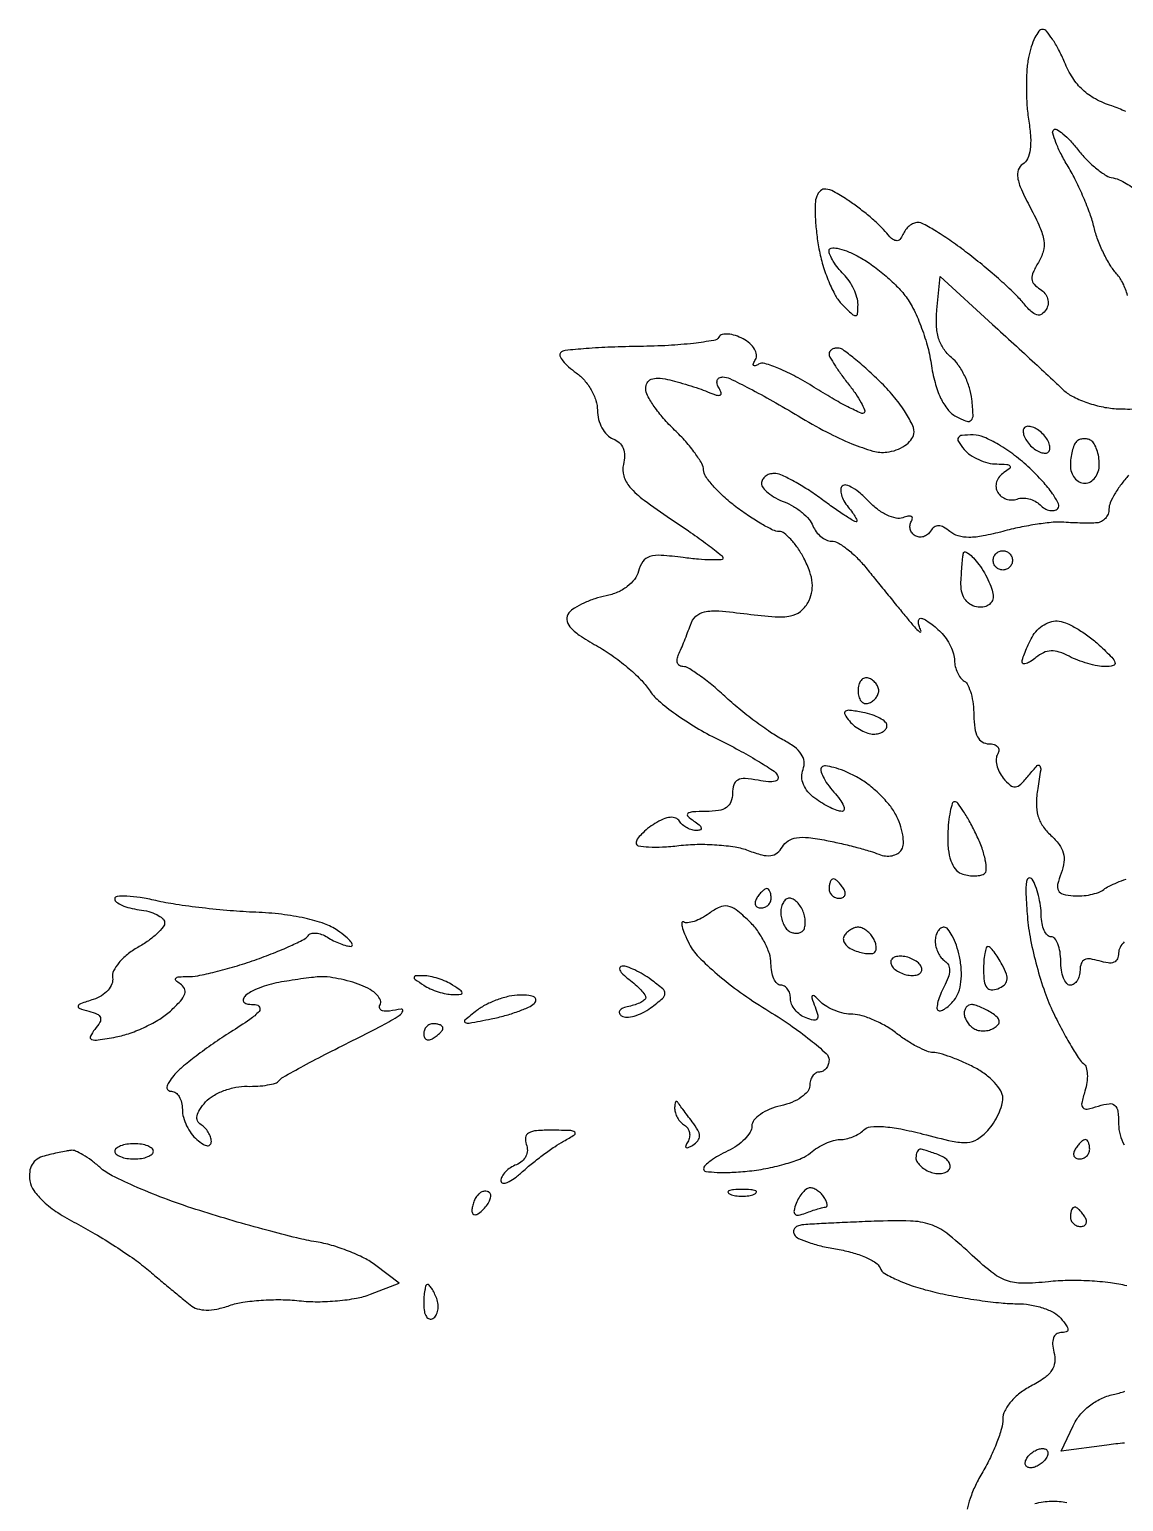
# Model space of a CAD drawing. Extents: x 0 to 102, y 0 to 135.
# Drawn here: x 82.92 to 92.51, y 38.03 to 50.93 of the extents above; entities that cross this region are included whole.
import ezdxf

# ---------------------------------------------------------------- set-up
doc = ezdxf.new("R2010")
doc.units = 0
doc.header["$MEASUREMENT"] = 0

msp = doc.modelspace()

# ---------------------------------------------------------------- linework, layer by layer
for points in [[(92.530502, 50.209353, 0.030027), (92.407083, 50.258478, -0.044111), (92.264893, 50.319762, -0.063254), (92.15345, 50.399565, -0.063145), (92.065362, 50.50481, -0.043775), (91.993178, 50.642363, 0.020219), (91.941959, 50.752235, 0.028758), (91.887123, 50.844942, 0.028275), (91.835633, 50.91293, 0.219968), (91.80044, 50.9292, 0.236938), (91.769119, 50.913475, 0.044657), (91.73457, 50.857244, 0.039186), (91.702638, 50.778069, 0.026915), (91.678559, 50.684244, 0.033603), (91.663343, 50.568051, 0.016596), (91.658899, 50.419179, 0.016389), (91.664514, 50.263774, 0.022999), (91.680427, 50.125877, -0.024525), (91.696142, 49.98594, -0.050492), (91.691949, 49.875939, -0.069613), (91.669138, 49.796014, -0.15119), (91.627615, 49.748394, 0.174079), (91.588665, 49.699484, 0.125854), (91.583229, 49.629404, 0.063921), (91.615374, 49.52572, 0.015926), (91.694364, 49.366353, -0.018504), (91.778392, 49.1946, -0.068358), (91.811855, 49.078879, -0.101386), (91.806423, 48.983825, -0.073999), (91.764442, 48.886411, 0.031629), (91.718651, 48.800849, 0.124974), (91.708075, 48.742563, 0.167823), (91.727806, 48.696115, 0.070076), (91.780689, 48.651877, -0.083851), (91.821699, 48.615616, -0.100041), (91.845494, 48.569917, -0.105627), (91.848962, 48.520571, -0.103686), (91.832033, 48.47375, -0.108864), (91.793409, 48.433954, -0.221811), (91.751263, 48.427716, -0.122352), (91.70027, 48.457809, -0.026652), (91.630845, 48.533707, 0.029574), (91.555402, 48.615224, 0.008988), (91.431853, 48.729623, 0.008967), (91.288513, 48.85309, 0.009665), (91.144326, 48.968216, 0.01103), (91.003743, 49.071235, 0.014673), (90.871316, 49.158186, 0.011922), (90.758365, 49.224034, 0.126663), (90.707226, 49.2372, 0.106458), (90.670863, 49.229369, 0.064227), (90.633182, 49.206136, 0.059949), (90.599953, 49.171885, 0.064069), (90.576665, 49.13145, -0.08639), (90.549557, 49.08887, -0.257218), (90.517931, 49.078109, -0.148376), (90.478058, 49.098369, -0.02782), (90.421565, 49.158957, 0.032019), (90.363494, 49.220198, 0.013272), (90.277785, 49.295584, 0.013068), (90.181368, 49.371772, 0.01644), (90.088066, 49.436943, 0.016866), (89.969517, 49.508507, 0.099492), (89.90078, 49.530605, 0.214482), (89.855332, 49.516055, 0.118547), (89.821667, 49.467099, 0.084498), (89.808503, 49.401424, 0.017874), (89.809269, 49.284175, 0.018235), (89.820122, 49.146617, 0.016416), (89.841201, 49.005269, 0.028026), (89.875768, 48.862095, 0.025537), (89.927011, 48.719056, 0.026414), (89.98614, 48.595984, 0.071296), (90.044151, 48.518564, 0.00777), (90.131497, 48.43389, 0.189986), (90.162309, 48.421626, 0.389349), (90.180025, 48.437778, 0.022243), (90.1836, 48.5181, 0.072761), (90.174468, 48.58052, 0.038712), (90.146323, 48.653536, 0.037531), (90.105269, 48.725183, 0.047546), (90.0567, 48.783986, -0.028827), (90.008133, 48.8385, -0.030389), (89.967077, 48.897323, -0.031898), (89.938259, 48.952031, -0.105654), (89.9298, 48.991615, -0.37725), (89.948442, 49.012807, -0.078914), (90.002159, 49.011212, -0.047997), (90.081603, 48.988101, -0.024563), (90.17613, 48.944963, -0.033377), (90.282991, 48.880328, -0.020163), (90.400737, 48.790625, -0.020156), (90.510986, 48.691632, -0.033092), (90.594839, 48.598436, -0.050893), (90.665019, 48.487687, -0.024136), (90.733193, 48.332893, -0.02363), (90.789493, 48.16263, -0.030821), (90.823768, 48.002193, 0.027152), (90.858417, 47.833979, 0.046174), (90.907589, 47.69915, 0.057387), (90.969662, 47.5994, 0.102382), (91.043563, 47.537727, 0.030836), (91.136074, 47.495328, 0.308279), (91.175415, 47.504539, 0.200029), (91.192146, 47.550672, 0.014615), (91.181655, 47.68813, 0.050366), (91.16065, 47.788622, 0.037412), (91.118406, 47.893932, 0.038199), (91.062826, 47.988222, 0.066946), (91.001665, 48.054843, -0.072145), (90.933565, 48.130582, -0.073614), (90.890355, 48.222047, -0.062665), (90.871145, 48.334485, -0.035067), (90.874765, 48.473393), (90.9027, 48.762999), (91.362319, 48.344449, -0.000888), (91.549767, 48.173141, -0.000943), (91.732924, 48.004519, -0.000897), (91.890098, 47.858745, -0.004337), (91.97853, 47.774989, 0.071333), (92.060699, 47.715767, 0.033754), (92.180516, 47.663036, 0.032592), (92.315641, 47.623895, 0.039538), (92.446248, 47.605789, 0.022349), (92.606139, 47.603546, 0.090818)], [(92.545184, 48.59818, 0.048249), (92.506005, 48.704586, 0.071204), (92.450606, 48.78708, -0.046463), (92.393082, 48.864228, -0.023677), (92.335008, 48.970411, -0.023302), (92.285048, 49.086452, -0.032188), (92.252024, 49.1949, 0.028779), (92.217208, 49.312088, 0.014335), (92.160474, 49.45622, 0.01418), (92.092982, 49.6026, 0.020237), (92.024282, 49.7281, -0.016695), (91.962977, 49.838233, -0.025535), (91.918072, 49.937853, -0.02304), (91.890634, 50.018919, -0.272909), (91.898605, 50.049805, -0.345348), (91.925423, 50.053048, -0.03701), (91.979994, 50.014198, -0.033157), (92.045991, 49.951602, -0.01976), (92.116266, 49.869182, 0.02822), (92.192756, 49.782486, 0.029438), (92.277505, 49.70625, 0.030792), (92.358157, 49.649623, 0.101561), (92.41892, 49.627569, -0.08899), (92.488369, 49.604304, -0.014797), (92.61039, 49.532754, -0.015827)], [(92.555696, 47.021648, 0.027063), (92.489677, 46.942614, 0.028583), (92.433871, 46.858293, 0.029783), (92.394597, 46.780584, 0.102457), (92.3832, 46.725548, -0.092334), (92.375177, 46.682474, -0.088424), (92.352136, 46.64444, -0.0901), (92.317819, 46.617252, -0.100833), (92.27745, 46.605236, -0.019456), (92.224328, 46.602608, -0.007071), (92.148899, 46.602883, -0.006999), (92.066286, 46.605508, -0.008291), (91.988329, 46.610375, 0.043138), (91.89428, 46.60969, 0.013825), (91.755471, 46.592789, 0.013678), (91.601275, 46.565342, 0.01488), (91.453121, 46.53014, -0.01768), (91.280479, 46.49014, -0.047561), (91.155187, 46.477914, -0.069438), (91.061239, 46.490812, -0.104791), (90.988374, 46.529108, 0.043938), (90.933519, 46.567033, 0.124543), (90.889009, 46.579317, 0.165667), (90.851874, 46.567549, 0.095788), (90.819786, 46.532728, -0.08771), (90.792446, 46.502088, -0.094542), (90.756924, 46.483652, -0.100092), (90.718816, 46.480185, -0.111652), (90.683974, 46.492166, -0.09604), (90.657053, 46.516998, -0.097189), (90.641501, 46.549993, -0.098618), (90.639695, 46.586008, -0.10212), (90.651914, 46.619477, 0.127588), (90.65979, 46.644957, 0.316488), (90.649836, 46.660587, 0.150509), (90.621465, 46.663202, 0.039912), (90.577333, 46.650195, -0.146547), (90.517652, 46.645687, -0.057392), (90.438731, 46.672746, -0.050346), (90.354504, 46.723872, -0.043679), (90.277733, 46.793057, 0.028506), (90.205924, 46.861826, 0.045324), (90.136535, 46.910966, 0.057608), (90.07886, 46.936069, 0.276981), (90.045538, 46.927738, 0.19105), (90.032292, 46.897081, 0.076214), (90.037954, 46.850841, 0.060578), (90.060414, 46.796964, 0.044213), (90.097303, 46.743544, -0.015682), (90.135837, 46.694034, -0.031991), (90.162242, 46.652477, -0.049044), (90.174627, 46.623514, -0.506978), (90.168095, 46.6146, -0.141483), (90.144326, 46.621463, -0.004423), (90.058303, 46.676728, -0.00831), (89.957674, 46.745057, -0.005626), (89.8452, 46.8261, 0.016833), (89.727346, 46.90707, 0.01974), (89.610289, 46.975472, 0.019056), (89.508004, 47.025039, 0.103654), (89.448064, 47.0376, 0.076949), (89.405863, 47.031067, 0.089796), (89.370049, 47.012134, 0.100768), (89.346107, 46.983968, 0.126587), (89.3376, 46.950906, 0.172605), (89.351325, 46.912332, 0.051055), (89.396339, 46.867346, 0.044596), (89.461026, 46.823665, 0.035385), (89.537562, 46.788187, -0.044143), (89.617856, 46.749246, -0.038829), (89.69382, 46.695313, -0.040819), (89.754821, 46.635375, -0.086763), (89.788707, 46.578781, 0.06765), (89.816664, 46.527787, 0.062601), (89.857865, 46.484581, 0.066653), (89.905481, 46.45532, 0.104858), (89.952264, 46.4454, -0.132787), (90.007822, 46.43038, -0.032752), (90.086852, 46.377059, -0.031214), (90.172412, 46.301801, -0.026835), (90.252637, 46.21275, 0.000651), (90.337256, 46.108312, 0.000408), (90.436532, 45.986313, 0.000409), (90.534493, 45.86633, 0.000747), (90.614663, 45.7686, 0.008254), (90.678587, 45.693475, 0.032039), (90.721785, 45.650292, 0.393326), (90.732959, 45.650609, 0.326724), (90.734953, 45.66285, -0.03879), (90.718154, 45.703414, -0.077975), (90.712667, 45.737536, -0.138269), (90.718842, 45.759762, -0.262013), (90.73455, 45.7686, -0.128136), (90.762543, 45.761306, -0.024203), (90.80772, 45.733098, -0.024439), (90.858561, 45.694012, -0.020278), (90.908743, 45.647743, -0.046136), (90.954997, 45.592063, -0.037219), (90.994098, 45.524802, -0.038525), (91.020928, 45.456676, -0.074678), (91.0296, 45.398936, 0.059196), (91.035876, 45.346115, 0.050631), (91.054451, 45.293212, 0.05308), (91.081805, 45.248084, 0.091818), (91.1142, 45.2187, -0.146547), (91.14682, 45.18197, -0.040338), (91.173949, 45.108686, -0.037109), (91.192572, 45.016685, -0.031397), (91.1988, 44.917607, 0.03432), (91.206442, 44.806402, 0.087777), (91.231162, 44.729848, 0.133091), (91.272895, 44.685236, 0.139419), (91.330693, 44.6688, -0.069674), (91.37715, 44.662295, -0.144341), (91.40781, 44.64286, -0.189995), (91.418121, 44.614045, -0.131168), (91.40801, 44.580494, 0.1276), (91.394734, 44.537538, 0.067634), (91.399728, 44.481664, 0.060368), (91.42112, 44.422098, 0.056896), (91.456454, 44.368056, 0.040357), (91.517654, 44.305369, 0.209702), (91.562735, 44.29126, 0.170264), (91.609658, 44.313775, 0.025169), (91.681307, 44.392912, -0.013397), (91.754372, 44.477531, -0.487878), (91.776648, 44.475833, -0.18544), (91.784577, 44.440412, -0.004768), (91.758781, 44.276432, 0.038188), (91.746963, 44.144332, 0.071999), (91.7609, 44.038434, 0.080514), (91.802599, 43.948767, 0.059887), (91.874344, 43.866236, -0.047433), (91.946256, 43.787549, -0.095749), (91.983008, 43.712377, -0.100668), (91.988123, 43.631485, -0.056513), (91.963623, 43.535703, 0.03278), (91.933257, 43.436763, 0.183427), (91.940347, 43.382774, 0.209677), (91.980515, 43.351339, 0.0439), (92.070741, 43.336507, 0.037061), (92.145294, 43.336425, 0.032718), (92.222281, 43.347149, 0.034174), (92.290533, 43.366195, 0.079591), (92.337001, 43.391539, -0.048185), (92.383771, 43.420983, -0.018111), (92.454227, 43.45324, -0.017744), (92.533979, 43.483044, -0.020607)], [(92.517503, 42.93401, 0.074686), (92.480459, 42.884558, 0.124083), (92.4678, 42.834332, -0.106117), (92.456888, 42.783496, -0.192459), (92.426747, 42.754407, -0.132391), (92.375016, 42.747953, -0.042076), (92.2986, 42.7653, 0.042184), (92.220119, 42.783098, 0.144755), (92.168972, 42.77543, 0.197727), (92.139608, 42.743531, 0.088639), (92.1294, 42.686401, -0.061935), (92.123095, 42.635698, -0.08029), (92.104549, 42.592752, -0.097848), (92.077065, 42.564007, -0.154397), (92.0448, 42.5538, -0.226478), (92.012404, 42.569268, -0.074992), (91.985051, 42.615928, -0.057076), (91.966386, 42.684308, -0.038131), (91.9602, 42.7653, 0.038131), (91.954014, 42.846292, 0.057076), (91.935349, 42.914672, 0.074992), (91.907996, 42.961332, 0.226478), (91.8756, 42.9768, -0.208855), (91.843152, 42.990972, -0.081007), (91.815471, 43.032715, -0.061885), (91.796408, 43.094277, -0.042491), (91.789705, 43.16715, 0.034819), (91.783423, 43.249187, 0.025872), (91.765565, 43.338312, 0.026378), (91.739779, 43.421015, 0.052271), (91.709346, 43.48253, 0.375068), (91.680746, 43.491041, 0.25988), (91.659604, 43.46228, 0.043097), (91.655208, 43.350333, 0.009001), (91.667958, 43.154164, 0.027934), (91.69617, 42.952155, 0.017391), (91.750571, 42.719176, 0.017437), (91.820473, 42.492432, 0.030019), (91.896288, 42.310034, 0.008914), (91.974605, 42.156535, 0.011483), (92.052259, 42.018542, 0.009387), (92.121571, 41.906579, 0.092261), (92.159525, 41.866412, -0.165501), (92.183167, 41.832804, -0.057978), (92.193247, 41.773801, -0.049832), (92.189895, 41.701299, -0.040408), (92.172401, 41.62541, 0.021286), (92.14396, 41.520512, 0.242574), (92.154398, 41.480265, 0.26806), (92.192139, 41.467872, 0.025206), (92.290248, 41.493649, -0.043121), (92.384493, 41.514837, -0.218833), (92.434684, 41.499536, -0.183488), (92.461111, 41.448907, -0.02954), (92.4678, 41.335778, 0.064227), (92.47995, 41.241583, 0.065494), (92.515589, 41.154224, 0.067079)], [(92.540438, 39.917231, 0.032866), (92.395261, 39.94484, 0.017075), (92.211452, 39.961071, 0.016904), (92.020791, 39.964908, 0.024645), (91.853083, 39.954335, -0.025984), (91.62778, 39.940737, -0.089821), (91.484289, 39.965491, -0.082166), (91.351843, 40.040267, -0.019569), (91.160398, 40.207183, 0.022679), (90.960626, 40.379186, 0.086635), (90.816379, 40.456618, 0.074847), (90.643887, 40.486298, 0.0143), (90.324953, 40.483868, 0.001591), (90.116943, 40.475669, 0.001983), (89.923722, 40.466668, 0.001607), (89.761585, 40.457949, 0.015151), (89.692157, 40.451877, 0.072622), (89.65319, 40.441405, 0.129928), (89.627287, 40.421054, 0.165378), (89.618457, 40.394292, 0.136962), (89.626832, 40.365312, 0.152406), (89.66328, 40.333683, 0.02207), (89.756152, 40.297862, 0.023314), (89.873205, 40.264536, 0.018048), (90.003291, 40.238889, -0.028388), (90.133138, 40.21049, -0.035249), (90.249574, 40.168967, -0.037939), (90.33898, 40.121409, -0.161298), (90.376835, 40.075191, 0.1728), (90.418803, 40.026228, 0.026217), (90.535658, 39.967234, 0.026779), (90.686803, 39.910073, 0.020292), (90.857823, 39.863214, 0.01196), (91.046168, 39.824459, 0.009732), (91.249544, 39.791732, 0.009862), (91.438117, 39.768924, 0.025166), (91.575595, 39.762, -0.040827), (91.690241, 39.752623, -0.038891), (91.803779, 39.724723, -0.041433), (91.900084, 39.683833, -0.098753), (91.9602, 39.6351, -0.017232), (92.011741, 39.568452, -0.156235), (92.022954, 39.533903, -0.341013), (92.008014, 39.514389, -0.065114), (91.960692, 39.5082, 0.160092), (91.921649, 39.49537, 0.150485), (91.896648, 39.461587, 0.10127), (91.889204, 39.407395, 0.047644), (91.900556, 39.337306, -0.088919), (91.907445, 39.249624, -0.124506), (91.880859, 39.17604, -0.092161), (91.814651, 39.108877, -0.032887), (91.698923, 39.039033, 0.044705), (91.601599, 38.977118, 0.052542), (91.522481, 38.901778, 0.059695), (91.469972, 38.822608, 0.117125), (91.4526, 38.749463, -0.070162), (91.441003, 38.667226, -0.021209), (91.400925, 38.547333, -0.020792), (91.344019, 38.415172, -0.021223), (91.276686, 38.28912, 0.021786), (91.212831, 38.169254, 0.029552), (91.166573, 38.055695, 0.029749), (91.140535, 37.960971, 0.192929)], [(92.520704, 38.540693, 0.01124), (92.364758, 38.5236), (91.965616, 38.470744), (92.068658, 38.690942, -0.062119), (92.128131, 38.785432, -0.055405), (92.211094, 38.866567, -0.054653), (92.311064, 38.928461, -0.056964), (92.420707, 38.966184, 0.025213), (92.523013, 38.994275, 0.023472)], [(91.733829, 38.011048, -0.053244), (91.878619, 38.030932, -0.059678), (92.014097, 38.018826, -0.034673)]]:
    msp.add_lwpolyline(points, format="xyb")
for points in [[(89.175904, 48.217984, 0.043589), (89.108597, 48.246781, 0.061817), (89.044756, 48.259302, 0.079223), (88.993547, 48.254788, 0.195222), (88.963642, 48.232909, -0.217475), (88.91922, 48.203234, -0.010829), (88.741203, 48.178329, -0.015808), (88.522019, 48.159492, -0.010619), (88.270755, 48.151227, 0.006751), (88.019368, 48.144905, 0.010071), (87.799846, 48.131985, 0.005509), (87.616674, 48.115465, 0.172799), (87.576301, 48.096301, 0.307086), (87.571065, 48.069007, 0.063817), (87.597246, 48.024715, 0.046938), (87.646566, 47.972314, 0.027722), (87.714154, 47.919157, -0.062812), (87.78503, 47.854898, -0.048531), (87.844984, 47.76946, -0.049686), (87.885814, 47.676941, -0.079244), (87.8994, 47.591754, 0.063787), (87.909581, 47.512276, 0.061303), (87.939496, 47.436776, 0.066221), (87.983685, 47.376419, 0.110492), (88.035898, 47.341723, -0.092921), (88.090803, 47.307931, -0.112034), (88.125454, 47.25842, -0.099861), (88.137716, 47.194117, -0.061363), (88.127439, 47.117428, 0.141192), (88.12993, 47.0168, 0.102757), (88.184886, 46.91857, 0.054731), (88.308747, 46.803972, 0.012774), (88.540841, 46.641178, -0.00587), (88.716528, 46.521533, -0.009179), (88.864557, 46.414063, -0.003952), (88.987156, 46.320042, -0.231156), (88.9992, 46.295383, -0.403104), (88.985194, 46.280833, -0.013274), (88.89695, 46.279816, -0.018591), (88.784591, 46.285685, -0.010991), (88.651114, 46.30061, 0.015713), (88.45847, 46.32031, 0.092246), (88.357879, 46.308845, 0.168654), (88.298323, 46.265274, 0.087532), (88.259419, 46.180535, -0.100057), (88.224897, 46.110013, -0.067383), (88.161068, 46.046673, -0.06054), (88.07498, 45.996687, -0.05198), (87.974902, 45.96559, 0.030242), (87.876459, 45.939628, 0.028523), (87.779867, 45.901567, 0.029723), (87.698339, 45.857891, 0.08189), (87.64925, 45.815298, 0.20241), (87.631659, 45.757054, 0.150288), (87.658406, 45.694572, 0.070836), (87.740252, 45.621833, 0.018272), (87.891365, 45.529481, -0.025809), (88.026299, 45.444198, -0.021107), (88.161443, 45.339863, -0.021607), (88.277741, 45.233058, -0.051214), (88.351783, 45.141941, 0.070768), (88.434274, 45.048141, 0.021253), (88.58419, 44.930426, 0.02084), (88.765659, 44.811148, 0.021202), (88.955408, 44.708124, -0.009533), (89.139325, 44.613755, -0.012569), (89.303032, 44.520396, -0.010036), (89.435079, 44.436966, -0.108842), (89.478712, 44.392005, -0.236426), (89.481509, 44.360749, -0.241401), (89.458157, 44.340186, -0.08574), (89.39955, 44.335654, -0.023755), (89.307874, 44.348702, 0.028808), (89.193338, 44.363826, 0.137497), (89.129293, 44.35087, 0.203153), (89.095141, 44.310082, 0.07419), (89.0838, 44.234068, -0.092692), (89.070116, 44.160891, -0.151712), (89.031228, 44.11189, -0.111337), (88.961256, 44.08418, -0.037452), (88.85115, 44.075305, 0.011096), (88.732631, 44.072014, 0.155556), (88.693208, 44.057238, 0.461139), (88.692261, 44.033232, 0.043106), (88.7454, 43.992, -0.027275), (88.792278, 43.957945, -0.147021), (88.809768, 43.932161, -0.37991), (88.802285, 43.915497, -0.102799), (88.771543, 43.908695, -0.072791), (88.729204, 43.914337, -0.053758), (88.685339, 43.932123, -0.054123), (88.646616, 43.958657, -0.077234), (88.619571, 43.990268, 0.165144), (88.586573, 44.017495, 0.114568), (88.538256, 44.024029, 0.078387), (88.47605, 44.008134, 0.037922), (88.403078, 43.969917, 0.027155), (88.339807, 43.925456, 0.033612), (88.28635, 43.877227, 0.035729), (88.248383, 43.831978, 0.15797), (88.2378, 43.799319, 0.365099), (88.257949, 43.775402, 0.027868), (88.348244, 43.764988, 0.028015), (88.469623, 43.764613, 0.016637), (88.613778, 43.77707, -0.026198), (88.774727, 43.787883, -0.021342), (88.94742, 43.78305, -0.021849), (89.106347, 43.764798, -0.051366), (89.221611, 43.734052, 0.024726), (89.341014, 43.695292, 0.092706), (89.419248, 43.689055, 0.144095), (89.475316, 43.712204, 0.095999), (89.520479, 43.765648, -0.125571), (89.570476, 43.818247, -0.104132), (89.643157, 43.845059, -0.06483), (89.749429, 43.846803, -0.02045), (89.906697, 43.822396, -0.008281), (90.039136, 43.793971, -0.007823), (90.17311, 43.76067, -0.007805), (90.290796, 43.727481, -0.026912), (90.365393, 43.700731, 0.072022), (90.423301, 43.685678, 0.076772), (90.481797, 43.688179, 0.084766), (90.531905, 43.707332, 0.121341), (90.565721, 43.740499, 0.133612), (90.581265, 43.792986, 0.047194), (90.57557, 43.871897, 0.042743), (90.552465, 43.96171, 0.03856), (90.51382, 44.049584, 0.05163), (90.453081, 44.139409, 0.02902), (90.362671, 44.235346, 0.028669), (90.259069, 44.322554, 0.041304), (90.15758, 44.386156, 0.022114), (90.060807, 44.430893, 0.031933), (89.9715, 44.460981, 0.032998), (89.899076, 44.475297, 0.232713), (89.866057, 44.464057, 0.262705), (89.857756, 44.434251, 0.052364), (89.877261, 44.380288, 0.043049), (89.916277, 44.314831, 0.028009), (89.971631, 44.246319, -0.025014), (90.024979, 44.181091, -0.058581), (90.056153, 44.126455, -0.134759), (90.060837, 44.091593, -0.375393), (90.043682, 44.0766, -0.088441), (90.002024, 44.084027, -0.02389), (89.940028, 44.110283, -0.023408), (89.871345, 44.147377, -0.022346), (89.805324, 44.191266, -0.059514), (89.744657, 44.247813, -0.078386), (89.705488, 44.312392, -0.087974), (89.690914, 44.379697, -0.101386), (89.701643, 44.444399, 0.119824), (89.710553, 44.513682, 0.122116), (89.686521, 44.578778, 0.086459), (89.625758, 44.641548, 0.035661), (89.525039, 44.704393, -0.027232), (89.417287, 44.769131, -0.011676), (89.280485, 44.866549, -0.011513), (89.139212, 44.977371, -0.01489), (89.015129, 45.08576, 0.014223), (88.901519, 45.185267, 0.018573), (88.791869, 45.269272, 0.016364), (88.697158, 45.331849, 0.138666), (88.648529, 45.3456, -0.144932), (88.61968, 45.354141, -0.165843), (88.601969, 45.376664, -0.125363), (88.59894, 45.410895, -0.06887), (88.611396, 45.45135, 0.009995), (88.634065, 45.502633, 0.004476), (88.661912, 45.570907, 0.004429), (88.690076, 45.643634, 0.006001), (88.714142, 45.709851, -0.115451), (88.763021, 45.786703, -0.146545), (88.837137, 45.825609, -0.068507), (88.963783, 45.832656, -0.010771), (89.212769, 45.806981, 0.012046), (89.458786, 45.782246, 0.064911), (89.592779, 45.789425, 0.12204), (89.678383, 45.828275, 0.098231), (89.744159, 45.905417, 0.071971), (89.776705, 45.990205, 0.078564), (89.78252, 46.078168, 0.064784), (89.760439, 46.176829, 0.031931), (89.708714, 46.294737, 0.029785), (89.655121, 46.384797, 0.037333), (89.594712, 46.460891, 0.040818), (89.536336, 46.51458, 0.167027), (89.491463, 46.53, -0.112966), (89.438244, 46.542179, -0.017052), (89.340839, 46.593393, -0.018394), (89.22827, 46.663177, -0.014971), (89.112935, 46.745805, -0.022057), (89.004608, 46.836256, -0.027745), (88.913112, 46.929581, -0.027923), (88.847102, 47.013901, -0.153276), (88.83, 47.068377, 0.133332), (88.814789, 47.124405, 0.024332), (88.755446, 47.215208, 0.024646), (88.673368, 47.317377, 0.020188), (88.5762, 47.4183, -0.022786), (88.479045, 47.520265, -0.026737), (88.396954, 47.625553, -0.027181), (88.338235, 47.720384, -0.125672), (88.3224, 47.78239, -0.126514), (88.335199, 47.832164, -0.169369), (88.36962, 47.863084, -0.11242), (88.428294, 47.873301, -0.040542), (88.51275, 47.862042, -0.013141), (88.597409, 47.841337, -0.00838), (88.694751, 47.813041, -0.008418), (88.789334, 47.782065, -0.01548), (88.865028, 47.753202, 0.017941), (88.939686, 47.725155, 0.157733), (88.974522, 47.724786, 0.41096), (88.984361, 47.743291, 0.065696), (88.965785, 47.784623, -0.072174), (88.94935, 47.822492, -0.147993), (88.950262, 47.854526, -0.188868), (88.96792, 47.875675, -0.12611), (88.998841, 47.8836, -0.11347), (89.059133, 47.869739, -0.006384), (89.231773, 47.783188, -0.009543), (89.435644, 47.67272, -0.006832), (89.659484, 47.541773, 0.015099), (89.90805, 47.401825, 0.023763), (90.130144, 47.298601, 0.026776), (90.314641, 47.234577, 0.099464), (90.436677, 47.224523, 0.05811), (90.519191, 47.244032, 0.061963), (90.59309, 47.281759, 0.06955), (90.647711, 47.331101, 0.128219), (90.673162, 47.384855, 0.158366), (90.664008, 47.456567, 0.03144), (90.600728, 47.571322, 0.030432), (90.50666, 47.700979, 0.024231), (90.390475, 47.829005, 0.011467), (90.266797, 47.947136, 0.015896), (90.150305, 48.046809, 0.012383), (90.050273, 48.123042, 0.157899), (90.00594, 48.1374, 0.063978), (89.97683, 48.13366, 0.0818), (89.952166, 48.122681, 0.098609), (89.935665, 48.106402, 0.15001), (89.9298, 48.087294, 0.131839), (89.937829, 48.057372, 0.011038), (89.979851, 47.988278, 0.014094), (90.034924, 47.907198, 0.010416), (90.100185, 47.820579, -0.016133), (90.163053, 47.73512, -0.025569), (90.210615, 47.657694, -0.023045), (90.241471, 47.594408, -0.307413), (90.236853, 47.570253, -0.315278), (90.209745, 47.565472, -0.008437), (90.094705, 47.621487, -0.014655), (89.957151, 47.69651, -0.009139), (89.800293, 47.792013, 0.017653), (89.639766, 47.886041, 0.025225), (89.490729, 47.956957, 0.023204), (89.367005, 48.00174, 0.216925), (89.312153, 47.994773, -0.048821), (89.282871, 47.98041, -0.346503), (89.26879, 47.9849, -0.257043), (89.267192, 48.002251, -0.035566), (89.284598, 48.035484, 0.172841), (89.293716, 48.077997, 0.101886), (89.276487, 48.127632, 0.079331), (89.235295, 48.176987, 0.056453)], [(91.194089, 47.376, 0.020456), (91.095194, 47.371952, 0.236024), (91.062946, 47.352385, 0.292766), (91.06321, 47.318298, 0.028846), (91.1142, 47.2491, 0.069925), (91.167691, 47.20041, 0.044163), (91.241453, 47.159096, 0.043588), (91.322867, 47.130739, 0.060285), (91.399509, 47.120905, -0.014538), (91.487277, 47.11772, -0.203903), (91.514852, 47.103795, -0.414716), (91.513025, 47.082446, -0.033649), (91.462911, 47.045763, 0.0835), (91.423054, 47.010006, 0.091964), (91.398694, 46.964285, 0.099336), (91.393436, 46.915841, 0.116438), (91.408019, 46.872091, 0.09166), (91.439744, 46.837092, 0.080266), (91.483326, 46.813767, 0.080677), (91.531823, 46.805431, 0.094183), (91.577748, 46.813721, -0.092237), (91.626016, 46.822627, -0.062886), (91.681513, 46.815535, -0.060865), (91.735475, 46.794338, -0.072508), (91.779281, 46.761679, 0.064843), (91.819681, 46.730589, 0.082418), (91.863622, 46.713953, 0.098891), (91.904133, 46.71394, 0.148215), (91.935104, 46.730504, 0.325412), (91.941567, 46.77155, 0.033967), (91.888332, 46.860173, 0.03189), (91.802334, 46.968144, 0.019537), (91.688361, 47.084414, 0.027104), (91.556433, 47.196012, 0.028741), (91.415679, 47.290347, 0.029961), (91.285949, 47.356748, 0.103663)], [(91.711687, 47.444737, 0.08306), (91.670841, 47.451162, 0.196386), (91.64295, 47.43945, 0.196386), (91.631238, 47.411559, 0.08306), (91.637662, 47.370712, 0.068635), (91.660001, 47.325489, 0.04742), (91.69642, 47.28142, 0.04742), (91.740489, 47.245001, 0.068635), (91.785712, 47.222662, 0.08306), (91.826559, 47.216238, 0.196386), (91.85445, 47.22795, 0.196386), (91.866162, 47.255841, 0.08306), (91.859737, 47.296687, 0.068635), (91.837399, 47.341911, 0.04742), (91.80098, 47.38598, 0.04742), (91.756911, 47.422399, 0.068635)], [(92.2258, 47.326407, 0.081757), (92.193914, 47.33953, 0.074868), (92.158493, 47.342292, 0.077739), (92.125056, 47.334575, 0.101199), (92.0989, 47.3173, 0.099865), (92.078068, 47.285939, 0.033562), (92.060692, 47.233531, 0.031832), (92.048789, 47.171445, 0.031454), (92.0448, 47.1081, 0.080377), (92.054385, 47.048857, 0.091482), (92.082077, 46.998561, 0.100741), (92.123301, 46.964933, 0.121457), (92.1717, 46.953, 0.128528), (92.220095, 46.965649, 0.100726), (92.261323, 47.001236, 0.089148), (92.289045, 47.05447, 0.075715), (92.2986, 47.117207, 0.040613), (92.293218, 47.183361, 0.043158), (92.277215, 47.246395, 0.047312), (92.253765, 47.297602, 0.123936)], [(91.243791, 46.23888, -0.030285), (91.29133, 46.167418, -0.027621), (91.331513, 46.088551, -0.028687), (91.359457, 46.014006, -0.075465), (91.368, 45.957727, -0.130426), (91.356668, 45.915026, -0.126746), (91.325572, 45.883016, -0.108351), (91.278426, 45.866768, -0.076715), (91.2223, 45.868853, -0.103261), (91.162874, 45.893701, -0.102755), (91.11823, 45.940282, -0.090461), (91.092001, 46.006154, -0.06209), (91.086, 46.086556, -0.004238), (91.090486, 46.163814, -0.004558), (91.09619, 46.239131, -0.004318), (91.102234, 46.303686, -0.021582), (91.107491, 46.33965, -0.420579), (91.122614, 46.349694, -0.107069), (91.152516, 46.336222, -0.0497), (91.195218, 46.297547, -0.021996)], [(91.4526, 46.3608, -0.099038), (91.484887, 46.354341, -0.097945), (91.512349, 46.335949, -0.097945), (91.530741, 46.308487, -0.099038), (91.5372, 46.2762, -0.099038), (91.530741, 46.243913, -0.097945), (91.512349, 46.216451, -0.097945), (91.484887, 46.198059, -0.099038), (91.4526, 46.1916, -0.099038), (91.420313, 46.198059, -0.097945), (91.392851, 46.216451, -0.097945), (91.374459, 46.243913, -0.099038), (91.368, 46.2762, -0.099038), (91.374459, 46.308487, -0.097945), (91.392851, 46.335949, -0.097945), (91.420313, 46.354341, -0.099038)], [(91.946449, 45.743815, -0.071072), (92.018114, 45.722168, -0.026022), (92.111878, 45.672482, -0.025173), (92.210155, 45.60673, -0.027517), (92.298312, 45.533226, -0.00918), (92.408177, 45.427037, -0.127904), (92.435779, 45.379888, -0.425552), (92.42053, 45.353831, -0.05923), (92.351291, 45.3456, -0.046396), (92.282341, 45.352012, -0.023047), (92.196816, 45.372176, -0.022655), (92.109413, 45.401424, -0.030802), (92.03383, 45.436071, 0.043439), (91.947959, 45.47284, 0.088577), (91.875579, 45.483118, 0.099194), (91.809531, 45.467418, 0.065494), (91.743292, 45.425712, -0.026957), (91.696611, 45.391041, -0.061982), (91.657488, 45.371603, -0.137163), (91.632442, 45.369981, -0.354541), (91.6218, 45.383103, -0.079323), (91.626948, 45.415346, -0.01471), (91.647382, 45.472022, -0.015442), (91.675549, 45.537481, -0.013543), (91.708889, 45.604051, -0.071791), (91.753432, 45.66454, -0.065326), (91.814597, 45.712232, -0.068903), (91.882419, 45.740445, -0.102371)], [(90.274545, 45.244785, 0.159683), (90.239988, 45.24496, 0.143818), (90.210315, 45.224776, 0.107546), (90.190339, 45.185793, 0.064908), (90.1836, 45.1341, 0.064908), (90.190339, 45.082407, 0.107546), (90.210315, 45.043424, 0.143818), (90.239988, 45.02324, 0.159683), (90.274545, 45.023415, 0.073624), (90.309308, 45.041018, 0.066918), (90.338775, 45.068434, 0.070382), (90.358687, 45.10111, 0.102038), (90.36549, 45.1341, 0.102038), (90.358687, 45.16709, 0.070382), (90.338775, 45.199766, 0.066918), (90.309308, 45.227182, 0.073624)], [(90.22516, 44.943447, 0.012679), (90.112677, 44.962007, 0.178976), (90.073423, 44.953393, 0.404506), (90.067259, 44.92728, 0.038957), (90.108619, 44.86871, 0.052546), (90.153843, 44.824586, 0.042625), (90.21044, 44.787272, 0.044208), (90.269267, 44.761752, 0.080415), (90.320859, 44.7534, 0.06227), (90.36542, 44.758971, 0.080542), (90.403166, 44.775354, 0.097982), (90.428428, 44.799634, 0.153663), (90.4374, 44.828138, 0.217779), (90.422982, 44.859671, 0.053899), (90.375055, 44.892839, 0.045224), (90.306433, 44.922444, 0.032018)], [(91.030698, 44.1612, 0.326349), (91.009854, 44.145974, 0.025979), (90.991439, 44.075917, 0.027316), (90.977224, 43.982163, 0.016882), (90.970304, 43.870875, 0.032178), (90.974857, 43.744452, 0.058647), (90.997117, 43.643722, 0.077681), (91.035371, 43.571951, 0.140829), (91.088072, 43.532201, 0.046039), (91.141757, 43.517089, 0.042407), (91.198815, 43.511501, 0.045116), (91.250722, 43.515522, 0.096823), (91.288138, 43.529628, 0.264198), (91.307965, 43.565866, 0.043872), (91.299421, 43.647997, 0.038292), (91.270666, 43.75276, 0.02514), (91.222535, 43.868303, 0.01356), (91.165232, 43.980531, 0.020166), (91.108568, 44.075161, 0.015926), (91.057677, 44.147711, 0.236053)], [(89.967107, 43.4844, 0.210953), (89.952841, 43.478101, 0.081139), (89.940759, 43.459549, 0.061769), (89.932536, 43.432189, 0.042167), (89.9298, 43.3998, 0.105053), (89.936658, 43.36752, 0.099167), (89.956118, 43.340051, 0.09642), (89.985193, 43.32164, 0.093332), (90.019393, 43.3152, 0.108972), (90.049421, 43.321823, 0.182303), (90.067309, 43.340051, 0.161196), (90.069941, 43.367474, 0.082592), (90.0567, 43.3998, 0.029505), (90.033943, 43.432183, 0.035638), (90.008814, 43.459549, 0.038439), (89.984935, 43.478855, 0.151918)], [(89.384893, 43.3998, 0.151918), (89.367065, 43.394255, 0.038439), (89.343186, 43.374949, 0.035638), (89.318057, 43.347583, 0.029505), (89.2953, 43.3152, 0.082592), (89.282059, 43.282874, 0.161196), (89.284691, 43.255451, 0.182303), (89.302579, 43.237223, 0.108972), (89.332607, 43.2306, 0.093332), (89.366807, 43.23704, 0.09642), (89.395882, 43.255451, 0.099167), (89.415342, 43.28292, 0.105053), (89.4222, 43.3152, 0.042167), (89.419464, 43.347589, 0.061769), (89.411241, 43.374949, 0.081139), (89.399159, 43.393501, 0.210953)], [(84.02895, 43.294651, 0.016844), (83.891067, 43.321409, 0.029216), (83.775018, 43.333003, 0.030933), (83.689447, 43.331233, 0.390244), (83.6694, 43.30946, 0.241554), (83.683691, 43.281604, 0.051936), (83.732301, 43.253839, 0.043394), (83.801512, 43.230252, 0.029345), (83.88353, 43.215069, -0.035633), (83.966121, 43.198705, -0.048195), (84.037224, 43.171685, -0.057553), (84.087934, 43.138862, -0.197779), (84.106049, 43.104969, -0.195155), (84.094081, 43.064138, -0.036874), (84.040396, 43.00585, -0.034487), (83.963462, 42.943148, -0.025618), (83.870769, 42.884562, 0.041264), (83.77919, 42.822592, 0.04999), (83.70529, 42.749882, 0.057847), (83.658244, 42.677768, 0.160189), (83.649611, 42.618566, -0.14021), (83.643856, 42.564344, -0.085746), (83.609695, 42.509296, -0.073154), (83.552605, 42.461379, -0.060534), (83.480411, 42.428156, 0.00759), (83.36964, 42.390762, 0.219177), (83.348673, 42.370339, 0.42707), (83.357635, 42.351314, 0.016101), (83.441243, 42.326264, -0.039161), (83.514934, 42.30043, -0.211845), (83.542784, 42.269795, -0.215873), (83.538488, 42.229004, -0.040667), (83.494377, 42.166083, 0.057333), (83.455028, 42.105785, 0.450295), (83.466067, 42.07835, 0.124028), (83.522143, 42.072993, 0.008552), (83.680234, 42.099911, 0.038619), (83.803436, 42.133076, 0.026128), (83.937884, 42.188719, 0.026375), (84.062917, 42.2566, 0.046649), (84.156755, 42.326957, 0.023028), (84.244214, 42.413933, 0.099714), (84.28188, 42.476295, 0.201363), (84.279319, 42.524732, 0.142701), (84.242422, 42.565653, -0.051565), (84.204852, 42.594607, -0.421637), (84.204597, 42.614098, -0.183228), (84.232369, 42.626614, -0.019198), (84.304967, 42.628256, 0.052387), (84.396283, 42.636395, 0.011961), (84.547967, 42.669915, 0.012246), (84.721823, 42.717266, 0.011649), (84.8961, 42.773802, 0.009684), (85.061367, 42.835323, 0.013133), (85.207925, 42.897631, 0.010071), (85.326545, 42.954696, 0.126482), (85.363633, 42.987235, -0.17708), (85.390086, 43.006171, -0.087971), (85.431705, 43.010147, -0.069676), (85.481841, 42.998969, -0.051397), (85.532833, 42.97363, 0.02557), (85.586602, 42.943357, 0.023051), (85.645047, 42.917569, 0.023726), (85.699606, 42.899367, 0.064795), (85.739774, 42.893495, 0.458871), (85.751296, 42.906472, 0.143189), (85.739181, 42.933695, 0.046551), (85.693519, 42.97838, 0.017637), (85.62222, 43.032165, 0.069472), (85.506446, 43.091308, 0.028491), (85.336353, 43.139594, 0.025523), (85.131428, 43.174476, 0.019705), (84.905446, 43.192175, -0.011113), (84.681222, 43.205866, -0.008295), (84.434735, 43.230546, -0.008394), (84.203138, 43.261573, -0.018853)], [(89.227639, 43.11602, 0.023216), (89.115722, 43.212579, 0.120149), (89.041868, 43.246119, 0.157265), (88.971394, 43.237275, 0.048678), (88.878237, 43.18218, -0.034502), (88.812969, 43.141042, -0.04331), (88.747322, 43.112755, -0.049192), (88.69041, 43.09991, -0.17095), (88.65411, 43.107835, 0.532483), (88.640069, 43.101479, 0.106047), (88.641545, 43.068038, 0.037202), (88.664141, 43.002022, 0.014647), (88.704525, 42.914761, 0.079689), (88.785305, 42.802035, 0.020882), (88.948809, 42.65026, 0.020531), (89.153258, 42.489809, 0.019017), (89.375351, 42.342286, -0.012954), (89.587638, 42.204957, -0.018865), (89.766706, 42.072237, -0.014701), (89.904124, 41.955323, -0.211718), (89.929599, 41.89815, -0.078534), (89.923293, 41.857753, -0.090745), (89.90489, 41.823464, -0.100992), (89.877449, 41.800542, -0.124287), (89.8452, 41.7924, 0.14073), (89.812939, 41.783136, 0.099873), (89.785451, 41.757098, 0.084995), (89.766938, 41.718156, 0.06866), (89.7606, 41.672222, -0.177007), (89.742294, 41.622132, -0.066074), (89.686046, 41.570971, -0.054928), (89.603926, 41.526495, -0.042631), (89.5068, 41.4963, 0.04328), (89.409677, 41.465968, 0.055484), (89.327554, 41.421096, 0.066698), (89.271351, 41.369351, 0.175126), (89.253, 41.318564, -0.137825), (89.237918, 41.264888, -0.055457), (89.190872, 41.2041, -0.049278), (89.122416, 41.146103, -0.044247), (89.0415, 41.100207, 0.022157), (88.960498, 41.058874, 0.030612), (88.892128, 41.014339, 0.03115), (88.842502, 40.972469, 0.204712), (88.83, 40.943212, 0.377593), (88.8492, 40.921413, 0.02049), (88.948043, 40.912926, 0.023587), (89.077769, 40.913249, 0.01403), (89.23185, 40.925247, 0.022551), (89.395487, 40.950123, 0.0231), (89.55489, 40.989495, 0.02362), (89.689451, 41.036425, 0.083432), (89.767261, 41.084055, -0.040193), (89.827542, 41.128509, -0.033043), (89.898152, 41.166082, -0.034221), (89.968037, 41.191953, -0.071654), (90.025291, 41.2002, 0.05586), (90.078962, 41.206215, 0.038776), (90.137306, 41.224309, 0.039124), (90.191327, 41.250835, 0.062769), (90.231833, 41.282273, -0.172151), (90.292646, 41.311233, -0.041909), (90.405487, 41.313457, -0.032884), (90.558064, 41.293541, -0.015594), (90.751362, 41.248947, 0.009905), (91.009703, 41.186244, 0.067988), (91.139744, 41.175487, 0.126477), (91.2307, 41.204107, 0.069803), (91.320709, 41.279285, 0.041446), (91.371189, 41.345314, 0.03411), (91.413857, 41.423107, 0.035358), (91.443216, 41.500447, 0.073159), (91.4526, 41.564239, 0.137509), (91.435069, 41.626778, 0.050723), (91.37928, 41.700475, 0.045463), (91.298503, 41.772852, 0.040646), (91.203001, 41.832527, 0.015628), (91.099377, 41.882073, 0.016366), (90.994424, 41.924238, 0.016239), (90.901712, 41.954633, 0.066906), (90.843451, 41.963481, -0.091826), (90.787328, 41.974872, -0.024139), (90.70367, 42.013407, -0.023675), (90.611043, 42.067339, -0.022303), (90.522, 42.1308, 0.03429), (90.428287, 42.194261, 0.029173), (90.321683, 42.248193, 0.030218), (90.218514, 42.285808, 0.069701), (90.13707, 42.298119, -0.051532), (90.062856, 42.306603, -0.037576), (89.983291, 42.330511, -0.038248), (89.910501, 42.36509, -0.065536), (89.857108, 42.40575, 0.010111), (89.799668, 42.460507, 0.381118), (89.783117, 42.460723, 0.30548), (89.778282, 42.442738, 0.008362), (89.807307, 42.362491, -0.029895), (89.830051, 42.289996, -0.237541), (89.822541, 42.256756, -0.280336), (89.792913, 42.246425, -0.038841), (89.727719, 42.265792, -0.069331), (89.675603, 42.294592, -0.063104), (89.631444, 42.337354, -0.066764), (89.601548, 42.386991, -0.102549), (89.5914, 42.435951, 0.070083), (89.585056, 42.480991, 0.085896), (89.566549, 42.519182, 0.100138), (89.539061, 42.544716, 0.138107), (89.5068, 42.5538, -0.208746), (89.47434, 42.567969, -0.08093), (89.446622, 42.609715, -0.061851), (89.427506, 42.671277, -0.042488), (89.420738, 42.74415, 0.078606), (89.406455, 42.830157, 0.039391), (89.363413, 42.931906, 0.037861), (89.301085, 43.032518, 0.04558)], [(89.582349, 43.3152, 0.15858), (89.553534, 43.305825, 0.097032), (89.528992, 43.27939, 0.078855), (89.512422, 43.239912, 0.060079), (89.5068, 43.193293, 0.05387), (89.512199, 43.143324, 0.049049), (89.528185, 43.093979, 0.052262), (89.551708, 43.052487, 0.099591), (89.5796, 43.026393, 0.073142), (89.611043, 43.012818, 0.072274), (89.645195, 43.008796, 0.077846), (89.676746, 43.014617, 0.112362), (89.700671, 43.029671, 0.136494), (89.715925, 43.056681, 0.056637), (89.72139, 43.09861, 0.050315), (89.71726, 43.147613, 0.045477), (89.70342, 43.196571, 0.051604), (89.680399, 43.241945, 0.055794), (89.649077, 43.280353, 0.062811), (89.614606, 43.306545, 0.13183)], [(90.1836, 43.0614, 0.086303), (90.151599, 43.055835, 0.053384), (90.117154, 43.039153, 0.051606), (90.085616, 43.014635, 0.063407), (90.062179, 42.985665, 0.176398), (90.055334, 42.95264, 0.118962), (90.069812, 42.916562, 0.088757), (90.104355, 42.882711, 0.058024), (90.153895, 42.856773, 0.031366), (90.209762, 42.839265, 0.039863), (90.263083, 42.830589, 0.044434), (90.306961, 42.830905, 0.174075), (90.33108, 42.84228, 0.16174), (90.341809, 42.863682, 0.069086), (90.342005, 42.89609, 0.058192), (90.332452, 42.93379, 0.047325), (90.313979, 42.971171, 0.053971), (90.287114, 43.005685, 0.049083), (90.252677, 43.034895, 0.052283), (90.216238, 43.054845, 0.099433)], [(90.938278, 43.0614, 0.154212), (90.908577, 43.052016, 0.097882), (90.883277, 43.02559, 0.080353), (90.866204, 42.986107, 0.062019), (90.8604, 42.939493, 0.062027), (90.866691, 42.888973, 0.051312), (90.885318, 42.837995, 0.053314), (90.912754, 42.794176, 0.088053), (90.945229, 42.765159, -0.146016), (90.975586, 42.731048, -0.117507), (90.985543, 42.68275, -0.080173), (90.973338, 42.619499, -0.035206), (90.938374, 42.54142, 0.024225), (90.905963, 42.473099, 0.034605), (90.884521, 42.409534, 0.037142), (90.875021, 42.357888, 0.227048), (90.88379, 42.33301, 0.277235), (90.905385, 42.327622, 0.065787), (90.940582, 42.343668, 0.049332), (90.982433, 42.375997, 0.030449), (91.025027, 42.42139, 0.088352), (91.064358, 42.490648, 0.054157), (91.086008, 42.582275, 0.047727), (91.089048, 42.689163, 0.037331), (91.072661, 42.804135, 0.027151), (91.045338, 42.90267, 0.039167), (91.009878, 42.985828, 0.044503), (90.972011, 43.044865, 0.231911)], [(91.322723, 42.8922, 0.328747), (91.307364, 42.880878, 0.028562), (91.294951, 42.830852, 0.028819), (91.286238, 42.763411, 0.017719), (91.2834, 42.683355, 0.033352), (91.289792, 42.587633, 0.133015), (91.312373, 42.5339, 0.217777), (91.351571, 42.513512, 0.104674), (91.408751, 42.522612, 0.077891), (91.464078, 42.554428, 0.178702), (91.48842, 42.595057, 0.133505), (91.484006, 42.650578, 0.036673), (91.448074, 42.731457, 0.017736), (91.412257, 42.793029, 0.025001), (91.375766, 42.844982, 0.023064), (91.342716, 42.883555, 0.206941)], [(88.11588, 42.720309, 0.263975), (88.096548, 42.708557, 0.249629), (88.096104, 42.685396, 0.084672), (88.123366, 42.648707, 0.028384), (88.17435, 42.605233, -0.019036), (88.231043, 42.558692, -0.024927), (88.27891, 42.511784, -0.023908), (88.31395, 42.470003, -0.163961), (88.3224, 42.444927, -0.227203), (88.312613, 42.424501, -0.049087), (88.27891, 42.402465, -0.042047), (88.23105, 42.382404, -0.029321), (88.17435, 42.367668, 0.04487), (88.123248, 42.35268, 0.13888), (88.094915, 42.331097, 0.270326), (88.092144, 42.307269, 0.150039), (88.111833, 42.284367, 0.153004), (88.1566, 42.272497, 0.056831), (88.221669, 42.282865, 0.049577), (88.294929, 42.311333, 0.041974), (88.365633, 42.355033, 0.014523), (88.471212, 42.438085, 0.218055), (88.490899, 42.479279, 0.225544), (88.472226, 42.520293, 0.015564), (88.36968, 42.601331, 0.024472), (88.300233, 42.647701, 0.025358), (88.227386, 42.686469, 0.026118), (88.161231, 42.713365, 0.091239)], [(90.554314, 42.8076, 0.069308), (90.509595, 42.801371, 0.14379), (90.48005, 42.782749, 0.190139), (90.470067, 42.75514, 0.131946), (90.4797, 42.723, 0.091204), (90.509011, 42.690606, 0.053126), (90.553904, 42.663251, 0.050746), (90.606466, 42.644675, 0.059645), (90.658886, 42.6384, 0.069308), (90.703605, 42.644629, 0.14379), (90.73315, 42.663251, 0.190139), (90.743133, 42.69086, 0.131946), (90.7335, 42.723, 0.091204), (90.704189, 42.755394, 0.053126), (90.659296, 42.782749, 0.050746), (90.606734, 42.801325, 0.059645)], [(85.461643, 42.626879, 0.010269), (85.392235, 42.619832, 0.004272), (85.298844, 42.607597, 0.004225), (85.199011, 42.592788, 0.00545), (85.1076, 42.577415, 0.025609), (85.020734, 42.557194, 0.024138), (84.934619, 42.527871, 0.024896), (84.860965, 42.494427, 0.072826), (84.81573, 42.462036, 0.114739), (84.795083, 42.430211, 0.300146), (84.801165, 42.404939, 0.151114), (84.835642, 42.38822, 0.035464), (84.90033, 42.382993, -0.259117), (84.937299, 42.361981, -0.33068), (84.933814, 42.324138, -0.05934), (84.85305, 42.253058, -0.010552), (84.6846, 42.142199, 0.011269), (84.530338, 42.04036, 0.011444), (84.381624, 41.932176, 0.011287), (84.256718, 41.832326, 0.045315), (84.187791, 41.763106, 0.026724), (84.142332, 41.701958, 0.109384), (84.1258, 41.659072, 0.269842), (84.135774, 41.633886, 0.168204), (84.166641, 41.6232, -0.163841), (84.202864, 41.611003, -0.095889), (84.233706, 41.57654, -0.077061), (84.254546, 41.525111, -0.05786), (84.2616, 41.464359, 0.067559), (84.270903, 41.395823, 0.044533), (84.298877, 41.32124, 0.044279), (84.339925, 41.25219, 0.063393), (84.3885, 41.2002, 0.030163), (84.442625, 41.160536, 0.113412), (84.481958, 41.146345, 0.26259), (84.505491, 41.156106, 0.167546), (84.5154, 41.184848, 0.08535), (84.508774, 41.22338, 0.053412), (84.48893, 41.264746, 0.051759), (84.459759, 41.302532, 0.064176), (84.425289, 41.330506, -0.148346), (84.395429, 41.364368, -0.157668), (84.390345, 41.408238, -0.09849), (84.413213, 41.463284, -0.036387), (84.465149, 41.529814, -0.075546), (84.532022, 41.584383, -0.043472), (84.625999, 41.629401, -0.042277), (84.730659, 41.658969, -0.05443), (84.83021, 41.667159, 0.02211), (84.92332, 41.668793, 0.0281), (85.008668, 41.678906, 0.028298), (85.077012, 41.694959, 0.158427), (85.1076, 41.715955, -0.102014), (85.144423, 41.747762, -0.003038), (85.323859, 41.846499, -0.005937), (85.53821, 41.959486, -0.00405), (85.7844, 42.083035, 0.007731), (86.013311, 42.200032, 0.024106), (86.162092, 42.288439, 0.149905), (86.193638, 42.326751, 0.603284), (86.179161, 42.344134, -0.019979), (86.07724, 42.32671, -0.082109), (86.014836, 42.328863, -0.256402), (85.990901, 42.349036, -0.234684), (85.993902, 42.381368, 0.236875), (85.99746, 42.421511, 0.098822), (85.967137, 42.468428, 0.068026), (85.907395, 42.515194, 0.041275), (85.826283, 42.553958, 0.022433), (85.730795, 42.585439, 0.019059), (85.627555, 42.610211, 0.019486), (85.531724, 42.62552, 0.050064)], [(86.3766, 42.635809, 0.012417), (86.303273, 42.633988, 0.399741), (86.292, 42.622141, 0.246842), (86.301643, 42.603799, 0.007261), (86.3766, 42.5538, 0.038252), (86.434467, 42.522392, 0.027073), (86.5035, 42.495881, 0.027466), (86.572639, 42.477665, 0.050718), (86.6304, 42.471791, 0.012417), (86.703727, 42.473612, 0.399741), (86.715, 42.485459, 0.246842), (86.705357, 42.503801, 0.007261), (86.6304, 42.5538, 0.038252), (86.572533, 42.585208, 0.027073), (86.5035, 42.611719, 0.027466), (86.434361, 42.629935, 0.050718)], [(87.21837, 42.466509, 0.051302), (87.126676, 42.455872, 0.031664), (87.022283, 42.425705, 0.031551), (86.921805, 42.382308, 0.048376), (86.8419, 42.331377, 0.008824), (86.738338, 42.247325, 0.520661), (86.740167, 42.226759, 0.178798), (86.775336, 42.220789, 0.003104), (86.9688, 42.258381, 0.017509), (87.088051, 42.286698, 0.019119), (87.201529, 42.322597, 0.018946), (87.295739, 42.3605, 0.083948), (87.34527, 42.393513, 0.184052), (87.359756, 42.423396, 0.291924), (87.347038, 42.447782, 0.106422), (87.299305, 42.46307, 0.027731)], [(91.17765, 42.383305, 0.125499), (91.153455, 42.377658, 0.103083), (91.132838, 42.360835, 0.092178), (91.118987, 42.335305, 0.078478), (91.1142, 42.304993, 0.089642), (91.120401, 42.270681, 0.053229), (91.139051, 42.233411, 0.051032), (91.166439, 42.199005, 0.06081), (91.1988, 42.1731, 0.086898), (91.238105, 42.157391, 0.059611), (91.286053, 42.153172, 0.05825), (91.33493, 42.160443, 0.072509), (91.377032, 42.178682, 0.079241), (91.412373, 42.209165, 0.218762), (91.42094, 42.240096, 0.167837), (91.403353, 42.272821, 0.045108), (91.355882, 42.30928, 0.021577), (91.30728, 42.337213, 0.021212), (91.256179, 42.361025, 0.021656), (91.209699, 42.37801, 0.071779)], [(86.4612, 42.2154, 0.105053), (86.42892, 42.208542, 0.099167), (86.401451, 42.189082, 0.09642), (86.38304, 42.160007, 0.093332), (86.3766, 42.125807, 0.108972), (86.383223, 42.095779, 0.182303), (86.401451, 42.077891, 0.161196), (86.428874, 42.075259, 0.082592), (86.4612, 42.0885, 0.029505), (86.493583, 42.111257, 0.035638), (86.520949, 42.136386, 0.038439), (86.540255, 42.160265, 0.151918), (86.5458, 42.178093, 0.210953), (86.539501, 42.192359, 0.081139), (86.520949, 42.204441, 0.061769), (86.493589, 42.212664, 0.042167)], [(88.600139, 41.53155, 0.294274), (88.591228, 41.535337, 0.258421), (88.583232, 41.528919, 0.073667), (88.577798, 41.506866, 0.02364), (88.5762, 41.473093, 0.079243), (88.582544, 41.433313, 0.053397), (88.601457, 41.391303, 0.052614), (88.629288, 41.353516, 0.069426), (88.66218, 41.326247, -0.105964), (88.69064, 41.298941, -0.09932), (88.706233, 41.261744, -0.096172), (88.706531, 41.22038, -0.092519), (88.691409, 41.181283, 0.03679), (88.673082, 41.146083, 0.366819), (88.677584, 41.131355, 0.260828), (88.696082, 41.130231, 0.025996), (88.736437, 41.15236, 0.08154), (88.780178, 41.190439, 0.181396), (88.794393, 41.23155, 0.12567), (88.779885, 41.282766, 0.031274), (88.731147, 41.355782, -0.001202), (88.688398, 41.412167, -0.001447), (88.648498, 41.465377, -0.001233), (88.615132, 41.510374, -0.009752)], [(83.8386, 41.163943, 0.037431), (83.773803, 41.159085, 0.056229), (83.719102, 41.144417, 0.073811), (83.681727, 41.122933, 0.229337), (83.6694, 41.097471, 0.229337), (83.681727, 41.07201, 0.073811), (83.719102, 41.050526, 0.056229), (83.773803, 41.035858, 0.037431), (83.8386, 41.031, 0.037431), (83.903397, 41.035858, 0.056229), (83.958097, 41.050526, 0.073811), (83.995473, 41.07201, 0.229337), (84.0078, 41.097471, 0.229337), (83.995473, 41.122933, 0.073811), (83.958097, 41.144417, 0.056229), (83.903397, 41.159085, 0.037431)], [(87.500205, 41.282227, 0.020685), (87.366771, 41.277967, 0.108225), (87.296759, 41.257159, 0.234835), (87.26969, 41.218013, 0.128215), (87.276333, 41.158613, -0.101451), (87.285153, 41.10538, -0.104681), (87.272122, 41.053617, -0.100703), (87.238605, 41.010068, -0.087147), (87.189078, 40.980362, 0.053874), (87.137187, 40.953738, 0.056995), (87.093255, 40.917067, 0.063728), (87.063341, 40.876389, 0.127383), (87.0534, 40.838002, 0.380325), (87.070163, 40.819151, 0.131822), (87.109315, 40.824871, 0.057581), (87.170594, 40.860138, 0.024674), (87.24375, 40.920099, -0.014366), (87.328989, 40.992952, -0.010393), (87.427887, 41.069341, -0.010513), (87.524954, 41.138036, -0.022416), (87.6033, 41.186074, 0.014208), (87.698586, 41.242368, 0.492024), (87.700713, 41.264857, 0.182324), (87.66625, 41.279018, 0.004939)], [(92.176693, 41.2002, 0.151918), (92.158865, 41.194655, 0.038439), (92.134986, 41.175349, 0.035638), (92.109857, 41.147983, 0.029505), (92.0871, 41.1156, 0.082592), (92.073859, 41.083274, 0.161196), (92.076491, 41.055851, 0.182303), (92.094379, 41.037623, 0.108972), (92.124407, 41.031, 0.093332), (92.158607, 41.03744, 0.09642), (92.187682, 41.055851, 0.099167), (92.207142, 41.08332, 0.105053), (92.214, 41.1156, 0.042167), (92.211264, 41.147989, 0.061769), (92.203041, 41.175349, 0.081139), (92.190959, 41.193901, 0.210953)], [(83.283247, 41.105786, 0.016444), (83.242624, 41.099387, 0.005192), (83.182407, 41.08721, 0.005179), (83.115484, 41.072227, 0.005728), (83.051104, 41.05633, 0.086168), (82.987838, 41.027664, 0.111273), (82.944409, 40.981215, 0.103377), (82.923098, 40.91779, 0.066254), (82.924204, 40.839834, 0.120737), (82.9596, 40.752937, 0.050277), (83.044388, 40.657732, 0.041083), (83.169753, 40.560311, 0.025439), (83.331, 40.466347, -0.014499), (83.495308, 40.375353, -0.010274), (83.674423, 40.264226, -0.010383), (83.841245, 40.150925, -0.021546), (83.9655, 40.054398, 0.001059), (84.070707, 39.965526, 0.00104), (84.176942, 39.876547, 0.001022), (84.27043, 39.798897, 0.003953), (84.328902, 39.751307, 0.095734), (84.391877, 39.718171, 0.069755), (84.47024, 39.705991, 0.056059), (84.564571, 39.715178, 0.031596), (84.675464, 39.746138, -0.046618), (84.792474, 39.775053, -0.020129), (84.952251, 39.792512, -0.019711), (85.124963, 39.797551, -0.024672), (85.284963, 39.788007, 0.028242), (85.446116, 39.779547, 0.021644), (85.622332, 39.787889, 0.02208), (85.787017, 39.810213, 0.047366), (85.910317, 39.844809), (86.163135, 39.942347), (85.956988, 40.097844, 0.044804), (85.855308, 40.161126, 0.022973), (85.718158, 40.222573, 0.022633), (85.570045, 40.273309, 0.03156), (85.433434, 40.304097, -0.020385), (85.265835, 40.337953, -0.005491), (85.003004, 40.405366, -0.005551), (84.705969, 40.488583, -0.005723), (84.413863, 40.577569, -0.012014), (84.132236, 40.674403, -0.013528), (83.866656, 40.781175, -0.012845), (83.646434, 40.883509, -0.068509), (83.537047, 40.957943, 0.023575), (83.464376, 41.017575, 0.028145), (83.390449, 41.066406, 0.028802), (83.324805, 41.099741, 0.13472)], [(90.726581, 41.1156, 0.2014), (90.713061, 41.109924, 0.084664), (90.701593, 41.093408, 0.064741), (90.693801, 41.06897, 0.044875), (90.6912, 41.040051, 0.136521), (90.700216, 41.007645, 0.061742), (90.727681, 40.972696, 0.054508), (90.767886, 40.940679, 0.049338), (90.815391, 40.916846, 0.059372), (90.866196, 40.903992, 0.068289), (90.916179, 40.904351, 0.079038), (90.95777, 40.917275, 0.140461), (90.984105, 40.94123, 0.178492), (90.990492, 40.972691, 0.118453), (90.976383, 41.007138, 0.087957), (90.943023, 41.039535, 0.057286), (90.895295, 41.064435, 0.008128), (90.841651, 41.084026, 0.009863), (90.790735, 41.10057, 0.008608), (90.747555, 41.112858, 0.065096)], [(89.764658, 40.7772, 0.153445), (89.733865, 40.767522, 0.057118), (89.699462, 40.737156, 0.049774), (89.667021, 40.693041, 0.042075), (89.641792, 40.640881, 0.038064), (89.62289, 40.577613, 0.251847), (89.631675, 40.54697, 0.257249), (89.661853, 40.537814, 0.039372), (89.72426, 40.556281, -0.009136), (89.778821, 40.576082, -0.010686), (89.831307, 40.592807, -0.009723), (89.876095, 40.605091, -0.062138), (89.899412, 40.608, 0.30111), (89.910247, 40.615176, 0.136025), (89.912567, 40.632851, 0.070413), (89.90471, 40.660125, 0.033138), (89.8875, 40.6926, 0.0544), (89.862267, 40.724961, 0.049225), (89.829847, 40.752349, 0.052368), (89.79549, 40.771049, 0.098773)], [(86.95611, 40.73349, 0.128169), (86.935096, 40.745815, 0.100736), (86.908672, 40.747793, 0.089268), (86.88084, 40.739056, 0.075941), (86.856, 40.7208, 0.063896), (86.834394, 40.692833, 0.039129), (86.816167, 40.655288, 0.038674), (86.803736, 40.614585, 0.054831), (86.7996, 40.57698, 0.142677), (86.807525, 40.549772, 0.290264), (86.82689, 40.540681, 0.131573), (86.85823, 40.553481, 0.034019), (86.89971, 40.58967, 0.041736), (86.934833, 40.631203, 0.061283), (86.957573, 40.673212, 0.080535), (86.965385, 40.709331, 0.212536)], [(89.1684, 40.763842, 0.017491), (89.092984, 40.761203, 0.078554), (89.050092, 40.751307, 0.447206), (89.044936, 40.737015, 0.174857), (89.06265, 40.721171, 0.057986), (89.110873, 40.707945, 0.037979), (89.1684, 40.703569, 0.037979), (89.225927, 40.707945, 0.057986), (89.27415, 40.721171, 0.174857), (89.291864, 40.737015, 0.447206), (89.286708, 40.751307, 0.078554), (89.243816, 40.761203, 0.017491)], [(92.082107, 40.608, 0.210953), (92.067841, 40.601701, 0.081139), (92.055759, 40.583149, 0.061769), (92.047536, 40.555789, 0.042167), (92.0448, 40.5234, 0.105053), (92.051658, 40.49112, 0.099167), (92.071118, 40.463651, 0.09642), (92.100193, 40.44524, 0.093332), (92.134393, 40.4388, 0.108972), (92.164421, 40.445423, 0.182303), (92.182309, 40.463651, 0.161196), (92.184941, 40.491074, 0.082592), (92.1717, 40.5234, 0.029505), (92.148943, 40.555783, 0.035638), (92.123814, 40.583149, 0.038439), (92.099935, 40.602455, 0.151918)], [(86.409849, 39.9312, 0.327354), (86.396868, 39.921681, 0.029196), (86.386367, 39.880031, 0.029198), (86.379, 39.823779, 0.017964), (86.3766, 39.757007, 0.045552), (86.382375, 39.693748, 0.099152), (86.400366, 39.648672, 0.177225), (86.426925, 39.628791, 0.214542), (86.457505, 39.632816, 0.126981), (86.484816, 39.661287, 0.081026), (86.500645, 39.704612, 0.072258), (86.502916, 39.755796, 0.066719), (86.490754, 39.807009, 0.021825), (86.470076, 39.854578, 0.030936), (86.44733, 39.894719, 0.031518), (86.42557, 39.92392, 0.220306)], [(91.800986, 38.493, -0.117858), (91.82903, 38.486296, -0.186277), (91.845376, 38.468149, -0.154201), (91.84699, 38.44075, -0.076764), (91.8333, 38.4084, -0.064269), (91.807027, 38.376038, -0.051777), (91.771522, 38.348651, -0.053414), (91.732642, 38.330021, -0.085235), (91.696414, 38.3238, -0.117858), (91.66837, 38.330504, -0.186277), (91.652024, 38.348651, -0.154201), (91.65041, 38.37605, -0.076764), (91.6641, 38.4084, -0.064269), (91.690373, 38.440762, -0.051777), (91.725878, 38.468149, -0.053414), (91.764758, 38.486779, -0.085235)]]:
    msp.add_lwpolyline(points, format="xyb", close=True)

doc.saveas('drawing.dxf')
